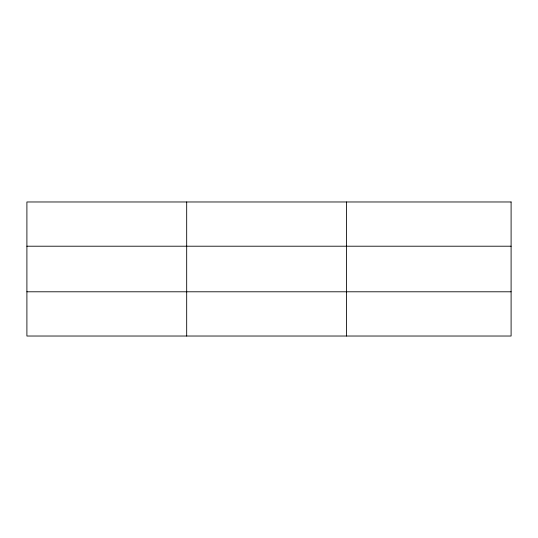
<?xml version="1.0" encoding="UTF-8"?>
<svg xmlns="http://www.w3.org/2000/svg" width="538" height="538" viewBox="0 0 538 538"><rect width="100%" height="100%" fill="white"/><g stroke="black" fill="none" stroke-linecap="round" stroke-linejoin="round"><path stroke-width="0.81" d="M186.686 336.028L186.686 201.972M346.472 336.028L346.472 201.972M26.9 246.209L511.1 246.209M26.9 291.791L511.1 291.791M511.1 201.972L511.1 336.028L26.9 336.028L26.9 201.972L511.1 201.972"/></g></svg>
